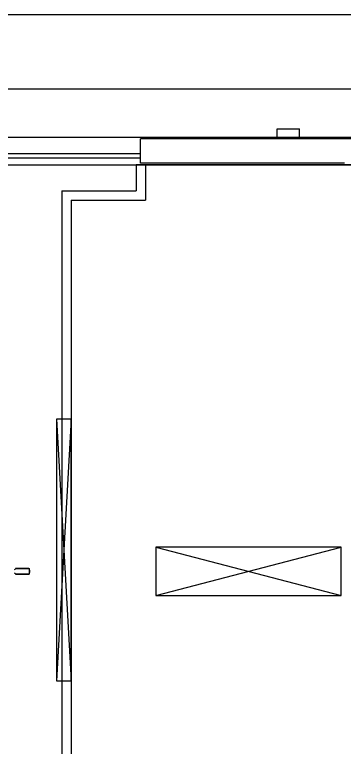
# Model space of a CAD drawing. Header units: inches. Extents: x 115261 to 122061, y 106823 to 110024.
# Drawn here: x 116418 to 117306, y 108050 to 110024 of the extents above; entities that cross this region are included whole.
import ezdxf

# ---------------------------------------------------------------- set-up
doc = ezdxf.new("R2010")
doc.units = ezdxf.units.IN
doc.header["$MEASUREMENT"] = 0
doc.layers.add('freecads.com', color=7, linetype='Continuous')

msp = doc.modelspace()

# ---------------------------------------------------------------- linework, layer by layer
at = {"layer": 'freecads.com'}
for p, q in [((121460.6, 110024), (115860.6, 110024)), ((115860.6, 109824), (121460.6, 109824)), ((117125.6, 109694), (117125.6, 109716)), ((117125.6, 109716), (117185.6, 109716)), ((117185.6, 109694), (117185.6, 109716)), ((116220.6, 109694), (118420.6, 109694)), ((117125.6, 109694), (117185.6, 109694)), ((117332.1, 109689), (116757.1, 109689)), ((116757.1, 109624), (116757.1, 109689)), ((116757.1, 109649), (116220.6, 109649)), ((116757.1, 109637), (116220.6, 109637)), ((116220.6, 109619), (118420.6, 109619)), ((116745.6, 109620), (116745.6, 109549)), ((116745.6, 109620), (116770.6, 109620)), ((117307.1, 109624), (116757.1, 109624)), ((116770.6, 109620), (116770.6, 109524)), ((116770.6, 109620), (117870.6, 109620)), ((116545.6, 109549), (116545.6, 107499)), ((116545.6, 109549), (116745.6, 109549)), ((116570.6, 109524), (116570.6, 107524)), ((116570.6, 109524), (116770.6, 109524)), ((116456.6, 108532), (116420.1, 108532)), ((116420.1, 108532), (116420.1, 108531)), ((116420.1, 108532), (116458.1, 108532)), ((116420.1, 108532), (116458.1, 108532)), ((116458.1, 108530.5), (116456.6, 108532)), ((116458.1, 108516.1), (116458.1, 108532)), ((116458.1, 108527.2), (116458.1, 108530.5)), ((116458.1, 108527.2), (116458.1, 108520.9)), ((116420.1, 108517), (116420.1, 108516)), ((116458.1, 108516.1), (116420.1, 108516.1)), ((116458.1, 108516.1), (116420.1, 108516.1)), ((116420.1, 108516), (116456.6, 108516)), ((116456.6, 108516), (116458.1, 108517.5)), ((116458.1, 108517.5), (116458.1, 108520.9))]:
    msp.add_line(p, q, dxfattribs=at)
at = {"layer": 'freecads.com', "ltscale": 100}
for p, q in [((116570.6, 108934), (116531.2, 108934)), ((116531.2, 108934), (116531.2, 108229)), ((116531.2, 108934), (116570.6, 108229)), ((116570.6, 108934), (116531.2, 108229)), ((116570.6, 108229), (116570.6, 108934)), ((116531.2, 108229), (116570.6, 108229))]:
    msp.add_line(p, q, dxfattribs=at)
at = {"layer": 'freecads.com', "ltscale": 25}
for p, q in [((116798.1, 108589), (117298.1, 108459)), ((116798.1, 108459), (117298.1, 108589)), ((117298.1, 108589), (116798.1, 108589)), ((116798.1, 108589), (116798.1, 108459)), ((117298.1, 108459), (117298.1, 108589)), ((116798.1, 108459), (117298.1, 108459))]:
    msp.add_line(p, q, dxfattribs=at)
at = {"layer": 'freecads.com'}
for centre, start, end in [((116418.1, 108531), 270, 0), ((116418.1, 108517), 0, 90)]:
    msp.add_arc(centre, 2, start, end, dxfattribs=at)

doc.saveas('drawing.dxf')
